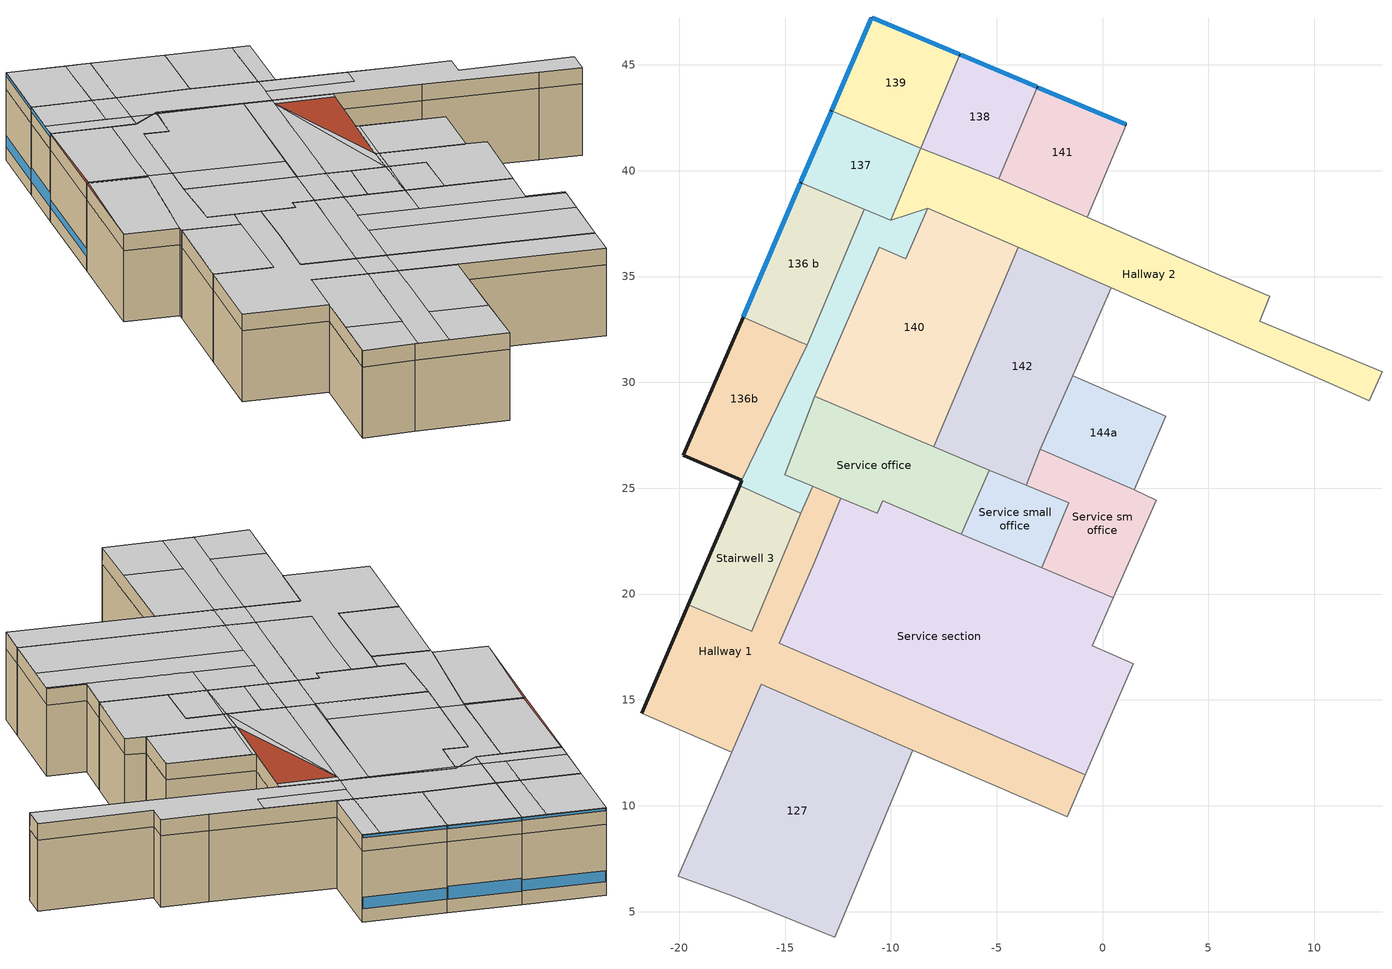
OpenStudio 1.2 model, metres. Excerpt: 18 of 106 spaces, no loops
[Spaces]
144a
 floor ground: 2.98,28.39 1.5,24.94 -2.94,26.84 -1.42,30.31 z0
 wall to 144: 1.5,24.94 2.98,28.39 z0:3.96; 1.5,24.94 2.98,28.39 z3.96:4.88
 wall to Service sm office: -2.94,26.84 1.5,24.94 z0:3.96; -2.94,26.84 1.5,24.94 z3.96:4.88
 wall to 142: -1.42,30.31 -2.94,26.84 z0:3.96; -1.42,30.31 -2.94,26.84 z3.96:4.88
 wall to 144b: 2.98,28.39 -1.42,30.31 z0:3.96; 2.98,28.39 -1.42,30.31 z3.96:4.88
 ceiling to Open office 6: 1.5,24.94 2.98,28.39 -1.26,30.24 -2.76,26.76 z4.88
 ceiling to Small office 9: -2.76,26.76 -1.26,30.24 -1.42,30.31 -2.94,26.84 z4.88
141
 floor ground: -4.9,39.62 -3.08,43.94 1.12,42.17 -0.73,37.79 z0
 wall outside: 1.12,42.17 -3.08,43.94 z0:3.96; 1.12,42.17 -3.08,43.94 z3.96:4.88
 wall to 138: -3.08,43.94 -4.9,39.62 z0:3.96; -3.08,43.94 -4.9,39.62 z3.96:4.88
 wall to 143: -0.73,37.79 1.12,42.17 z0:3.96; -0.73,37.79 1.12,42.17 z3.96:4.88
 wall to Hallway 2: -4.9,39.62 -0.73,37.79 z0:3.96; -4.9,39.62 -0.73,37.79 z3.96:4.88
 window (Dbl Blue 6mm/6mm Air): 1.09,42.18 -3.05,43.92 z4.71:4.85; 1.09,42.18 -3.05,43.92 z0.76:1.39
 ceiling to Conference 1: -1.56,38.16 0.24,42.54 -3.08,43.94 -4.9,39.62 z4.88
 ceiling to Small office 6: -0.73,37.79 1.12,42.17 0.24,42.54 -1.56,38.16 z4.88
138
 floor ground: -6.75,45.48 -3.08,43.94 -4.9,39.62 -8.59,41.06 z0
 wall outside: -3.08,43.94 -6.75,45.48 z0:3.96; -3.08,43.94 -6.75,45.48 z3.96:4.88
 wall to Hallway 2: -8.59,41.06 -4.9,39.62 z0:3.96; -8.59,41.06 -4.9,39.62 z3.96:4.88
 wall to 139: -6.75,45.48 -8.59,41.06 z0:3.96; -6.75,45.48 -8.59,41.06 z3.96:4.88
 window (Dbl Blue 6mm/6mm Air): -3.11,43.95 -6.71,45.47 z0.76:1.49; -3.11,43.95 -6.71,45.47 z4.68:4.85
 ceiling to Conference 1: -8.59,41.06 -4.9,39.62 -3.08,43.94 -6.75,45.48 z4.88
139
 floor ground: -12.81,42.82 -10.91,47.23 -6.75,45.48 -8.59,41.06 z0
 wall outside: -6.75,45.48 -10.91,47.23 -12.81,42.82 z0:3.96; -6.75,45.48 -10.91,47.23 -12.81,42.82 z3.96:4.88
 wall to 137: -12.81,42.82 -8.59,41.06 z0:3.96; -12.81,42.82 -8.59,41.06 z3.96:4.88
 window (Dbl Blue 6mm/6mm Air): -10.92,47.2 -12.79,42.85 / -6.78,45.49 -10.88,47.22 z0.76:1.38; -10.92,47.2 -12.79,42.85 / -6.78,45.49 -10.88,47.22 z4.71:4.85
 ceiling to Conference 1: -8.59,41.06 -6.75,45.48 -7.98,46 -9.81,41.57 z4.88
 ceiling to Beak room: -9.81,41.57 -7.98,46 -10.91,47.23 -12.81,42.82 z4.88
137
 floor ground: -8.59,41.06 -10.01,37.66 -11.25,38.18 -14.27,39.44 -12.81,42.82 z0
 wall outside: -12.81,42.82 -14.27,39.44 z0:3.96; -12.81,42.82 -14.27,39.44 z3.96:4.88
 wall to Hallway 2: -10.01,37.66 -8.59,41.06 z0:3.96; -10.01,37.66 -8.59,41.06 z3.96:4.88
 wall to Hallway: -11.25,38.18 -10.01,37.66 z0:3.96; -11.25,38.18 -10.01,37.66 z3.96:4.88
 wall to 136 b: -14.27,39.44 -11.25,38.18 z0:3.96; -14.27,39.44 -11.25,38.18 z3.96:4.88
 window (Dbl Blue 6mm/6mm Air): -12.82,42.79 -14.25,39.47 z4.67:4.85; -12.82,42.79 -14.25,39.47 z0.76:1.55
 ceiling to Conference 1: -9.61,38.61 -8.59,41.06 -9.81,41.57 -10.83,39.11 z4.88
 ceiling to Open office 4: -10.01,37.66 -9.61,38.61 -13.86,40.37 -14.25,39.43 z4.88
 ceiling to Beak room: -10.83,39.11 -9.81,41.57 -12.81,42.82 -13.86,40.37 z4.88
 roof outside: -14.25,39.43 -13.86,40.37 -14.27,39.44 z4.88
136 b
 floor ground: -14.27,39.44 -11.25,38.18 -13.96,31.77 -14.22,31.87 -16.98,33.08 z0
 wall outside: -14.27,39.44 -16.98,33.08 z0:3.96; -14.27,39.44 -16.98,33.08 z3.96:4.88
 wall to Hallway: -13.96,31.77 -11.25,38.18 z0:3.96; -13.96,31.77 -11.25,38.18 z3.96:4.88
 wall to 136b: -16.98,33.08 -14.22,31.87 -13.96,31.77 z0:3.96; -16.98,33.08 -14.22,31.87 -13.96,31.77 z3.96:4.88
 window (Dbl Blue 6mm/6mm Air): -14.28,39.4 -16.97,33.11 z0.76:1.18
 ceiling to Dummy 1: -13.96,31.77 -13.92,31.86 -16.85,33.13 -16.89,33.04 -14.22,31.87 z4.88
 ceiling to Open office 4: -13.92,31.86 -11.25,38.18 -14.25,39.43 -16.85,33.13 z4.88
 roof outside: -16.89,33.04 -16.85,33.13 -14.25,39.43 -14.27,39.44 -16.98,33.08 z4.88
136b
 floor ground: -16.98,33.08 -14.22,31.87 -13.96,31.77 -17.05,25.37 -19.81,26.56 z0
 wall outside: -16.98,33.08 -19.81,26.56 -17.05,25.37 z0:3.96; -16.98,33.08 -19.81,26.56 -17.05,25.37 z3.96:4.88
 wall to Hallway: -17.05,25.37 -13.96,31.77 z0:3.96; -17.05,25.37 -13.96,31.77 z3.96:4.88
 ceiling to Dummy 1: -17.05,25.37 -13.96,31.77 -14.22,31.87 -16.89,33.04 -19.81,26.56 z4.88
 roof outside: -19.81,26.56 -16.89,33.04 -16.98,33.08 z4.88
142
 floor ground: -3.62,25.14 -5.35,25.85 -7.98,26.97 -3.99,36.37 0.4,34.47 -1.42,30.31 -2.94,26.84 z0
 wall to Service small office: -5.35,25.85 -3.62,25.14 z0:3.96; -5.35,25.85 -3.62,25.14 z3.96:4.88
 wall to Service office: -7.98,26.97 -5.35,25.85 z0:3.96; -7.98,26.97 -5.35,25.85 z3.96:4.88
 wall to 140: -3.99,36.37 -7.98,26.97 z0:3.96; -3.99,36.37 -7.98,26.97 z3.96:4.88
 wall to Hallway 2: 0.4,34.47 -3.99,36.37 z0:3.96; 0.4,34.47 -3.99,36.37 z3.96:4.88
 wall to 144b: -1.42,30.31 0.4,34.47 z0:3.96; -1.42,30.31 0.4,34.47 z3.96:4.88
 wall to Service sm office: -3.62,25.14 -2.94,26.84 z0:3.96; -3.62,25.14 -2.94,26.84 z3.96:4.88
 ceiling to Corridor 5: 0.24,34.11 0.4,34.47 -2.56,35.75 -2.75,35.32 z4.88
 ceiling to Conference 1: -2.58,35.71 -2.56,35.75 -3.99,36.37 -4.02,36.3 z4.88
 ceiling to Corridor 7: -6.56,26.36 -2.58,35.71 -4,36.3 -5.51,32.79 -7.98,26.97 z4.88
 ceiling to Open office 4: -5.51,32.79 -4,36.3 -4.02,36.3 z4.88
 ceiling to Small office 9: -3.62,25.14 -2.94,26.84 -2.75,35.32 z4.88; -3.62,25.14 -2.75,35.32 -6.56,26.36 -5.35,25.85 z4.88
 roof outside: -2.94,26.84 0.24,34.11 -2.75,35.32 z4.88
140
 floor ground: -13.6,29.33 -10.54,36.38 -9.29,35.83 -8.25,38.23 -3.99,36.37 -7.98,26.97 z0
 wall to Hallway: -8.25,38.23 -9.29,35.83 -10.54,36.38 -13.6,29.33 z0:3.96; -8.25,38.23 -9.29,35.83 -10.54,36.38 -13.6,29.33 z3.96:4.88
 wall to Hallway 2: -3.99,36.37 -8.25,38.23 z0:3.96; -3.99,36.37 -8.25,38.23 z3.96:4.88
 wall to Service office: -13.6,29.33 -7.98,26.97 z0:3.96; -13.6,29.33 -7.98,26.97 z3.96:4.88
 ceiling to Conference 1: -4.02,36.3 -3.99,36.37 -8.25,38.23 -8.32,38.08 z4.88
 ceiling to Dummy 1: -8.01,26.98 -7.16,28.96 -12.72,31.35 -13.6,29.33 z4.88
 ceiling to Corridor 7: -7.98,26.97 -5.51,32.79 -8.01,26.98 z4.88
 ceiling to Open office 4: -7.16,28.96 -5.51,32.79 -4.02,36.3 -8.32,38.08 -9.29,35.83 -10.54,36.38 -12.72,31.35 z4.88
Service office
 floor ground: -5.35,25.85 -6.68,22.83 -10.4,24.4 -10.65,23.82 -12.38,24.54 -13.69,25.09 -15.02,25.64 -13.6,29.33 -7.98,26.97 z0
 wall to Service small office: -6.68,22.83 -5.35,25.85 z0:3.96; -6.68,22.83 -5.35,25.85 z3.96:4.88
 wall to Service section: -12.38,24.54 -10.65,23.82 -10.4,24.4 -6.68,22.83 z0:3.96; -12.38,24.54 -10.65,23.82 -10.4,24.4 -6.68,22.83 z3.96:4.88
 wall to Hallway 1: -13.69,25.09 -12.38,24.54 z0:3.96; -13.69,25.09 -12.38,24.54 z3.96:4.88
 wall to Hallway: -13.6,29.33 -15.02,25.64 -13.69,25.09 z0:3.96; -13.6,29.33 -15.02,25.64 -13.69,25.09 z3.96:4.88
 ceiling to Dummy 1: -10.65,23.82 -10.4,24.4 -9.32,23.95 -8.01,26.98 -13.6,29.33 -15.02,25.64 z4.88
 ceiling to Corridor 7: -7.85,23.33 -6.56,26.36 -7.98,26.97 -8.01,26.98 -8.49,25.87 -9.32,23.95 z4.88
 ceiling to Small office 9: -6.68,22.83 -5.35,25.85 -6.56,26.36 -7.85,23.33 z4.88
Service small office
 floor ground: -6.68,22.83 -5.35,25.85 -3.62,25.14 -1.61,24.31 -2.88,21.24 z0
 wall to Service sm office: -2.88,21.24 -1.61,24.31 -3.62,25.14 z0:3.96; -2.88,21.24 -1.61,24.31 -3.62,25.14 z3.96:4.88
 wall to Service section: -6.68,22.83 -2.88,21.24 z0:3.96; -6.68,22.83 -2.88,21.24 z3.96:4.88
 ceiling to Open office 6: -2.88,21.24 -1.61,24.31 -3.48,25.08 -4.78,22.04 z4.88
 ceiling to Small office 9: -4.78,22.04 -3.48,25.08 -3.62,25.14 -4.84,22.06 z4.88; -4.84,22.06 -3.62,25.14 -5.35,25.85 -6.68,22.83 z4.88
Service sm office
 floor ground: -2.88,21.24 -1.61,24.31 -3.62,25.14 -2.94,26.84 1.5,24.94 2.52,24.44 0.5,19.82 z0
 wall to 144: 2.52,24.44 1.5,24.94 z0:3.96; 2.52,24.44 1.5,24.94 z3.96:4.88
 wall to Downstairs restroom: 0.5,19.82 2.52,24.44 z0:3.96; 0.5,19.82 2.52,24.44 z3.96:4.88
 wall to Service section: -2.88,21.24 0.5,19.82 z0:3.96; -2.88,21.24 0.5,19.82 z3.96:4.88
 ceiling to Open office 6: 0.5,19.82 2.52,24.44 1.5,24.94 -2.76,26.76 -3.48,25.08 -1.61,24.31 -2.88,21.24 z4.88
 ceiling to Small office 9: -3.48,25.08 -2.76,26.76 -2.94,26.84 -3.62,25.14 z4.88
Service section
 floor ground: -0.5,17.55 1.45,16.71 -0.82,11.46 -15.27,17.69 -13.63,21.47 -12.38,24.54 -10.65,23.82 -10.4,24.4 -6.68,22.83 -2.88,21.24 0.5,19.82 z0
 wall to Downstairs restroom: 1.45,16.71 -0.5,17.55 0.5,19.82 z0:3.96; 1.45,16.71 -0.5,17.55 0.5,19.82 z3.96:4.88
 wall to Central 2 story lobby: -0.82,11.46 1.45,16.71 z0:3.96; -0.82,11.46 1.45,16.71 z3.96:4.88
 wall to Hallway 1: -12.38,24.54 -13.63,21.47 -15.27,17.69 -0.82,11.46 z0:3.96; -12.38,24.54 -13.63,21.47 -15.27,17.69 -0.82,11.46 z3.96:4.88
 ceiling to Open office 6: -0.4,17.33 -0.33,17.48 -0.5,17.55 0.5,19.82 -4.78,22.04 -5.8,19.65 z4.88
 ceiling to Small office bank 4: -0.82,11.46 0.33,14.11 0.59,14.74 -9.68,19.03 -11.03,15.86 z4.88
 ceiling to Corridor 6: 0.59,14.74 1.39,16.56 -8.86,20.96 -9.68,19.03 z4.88
 ceiling to Dummy 1: -12.52,16.5 -9.32,23.95 -10.4,24.4 -10.65,23.82 -12.38,24.54 -13.63,21.47 -15.27,17.69 z4.88
 ceiling to Corridor 7: -11.03,15.86 -9.4,19.69 -7.85,23.33 -9.32,23.95 -12.52,16.5 z4.88
 ceiling to Upstairs restroom: 1.39,16.56 1.45,16.71 -0.33,17.48 -0.4,17.33 z4.88
 ceiling to Small office 9: -5.8,19.65 -4.84,22.06 -7.85,23.33 -8.86,20.96 z4.88; -5.8,19.65 -4.78,22.04 -4.84,22.06 z4.88
Hallway 2
 floor ground: 10.51,30.05 4.76,32.56 0.4,34.47 -3.99,36.37 -8.25,38.23 -10.01,37.66 -8.59,41.06 -4.9,39.62 -0.73,37.79 5.52,35.05 7.91,34.06 7.41,32.88 13.2,30.5 12.6,29.14 z0
 wall to 144: 4.76,32.56 10.51,30.05 z0:3.96; 4.76,32.56 10.51,30.05 z3.96:4.88
 wall to 144b: 0.4,34.47 4.76,32.56 z0:3.96; 0.4,34.47 4.76,32.56 z3.96:4.88
 wall to Hallway: -10.01,37.66 -8.25,38.23 z0:3.96; -10.01,37.66 -8.25,38.23 z3.96:4.88
 wall to 143: 5.52,35.05 -0.73,37.79 z0:3.96; 5.52,35.05 -0.73,37.79 z3.96:4.88
 wall to Closet: 7.91,34.06 5.52,35.05 z0:3.96; 7.91,34.06 5.52,35.05 z3.96:4.88
 wall to Stairwell 1: 13.2,30.5 7.41,32.88 7.91,34.06 z0:3.96; 13.2,30.5 7.41,32.88 7.91,34.06 z3.96:4.88
 wall to Main corridor: 12.6,29.14 13.2,30.5 z0:3.96; 12.6,29.14 13.2,30.5 z3.96:4.88
 wall to 146: 10.51,30.05 12.6,29.14 z0:3.96; 10.51,30.05 12.6,29.14 z3.96:4.88
 ceiling to Corridor 5: 12.6,29.14 13.2,30.5 7.41,32.88 7.91,34.06 5.52,35.05 2.84,36.23 2.37,35.07 -2.08,36.89 -2.56,35.75 0.4,34.47 z4.88
 ceiling to Conference 1: -2.56,35.75 -2.08,36.89 -1.56,38.16 -4.9,39.62 -8.59,41.06 -9.61,38.61 -8.49,38.15 -8.25,38.23 z4.88
 ceiling to Small office 6: 2.37,35.07 2.84,36.23 -1.56,38.16 -2.08,36.89 z4.88
 ceiling to Open office 4: -10.01,37.66 -8.49,38.15 -9.61,38.61 z4.88
Hallway
 floor ground: -9.29,35.83 -10.54,36.38 -13.6,29.33 -15.02,25.64 -13.69,25.09 -14.25,23.83 -17.14,25.11 -17.05,25.37 -13.96,31.77 -11.25,38.18 -10.01,37.66 -8.25,38.23 z0
 wall outside: -17.05,25.37 -17.14,25.11 z0:3.96; -17.05,25.37 -17.14,25.11 z3.96:4.88
 wall to Hallway 1: -14.25,23.83 -13.69,25.09 z0:3.96; -14.25,23.83 -13.69,25.09 z3.96:4.88
 wall to Stairwell 3: -17.14,25.11 -14.25,23.83 z0:3.96; -17.14,25.11 -14.25,23.83 z3.96:4.88
 ceiling to Conference 1: -8.32,38.08 -8.25,38.23 -8.49,38.15 z4.88
 ceiling to Dummy 1: -14.25,23.83 -13.69,25.09 -15.02,25.64 -13.6,29.33 -12.72,31.35 -13.92,31.86 -13.96,31.77 -17.05,25.37 -17.14,25.11 z4.88
 ceiling to Open office 4: -12.72,31.35 -10.54,36.38 -9.29,35.83 -8.32,38.08 -8.49,38.15 -10.01,37.66 -11.25,38.18 -13.92,31.86 z4.88
Stairwell 3
 floor ground: -14.25,23.83 -16.57,18.25 -19.58,19.5 -17.14,25.11 z0
 wall outside: -17.14,25.11 -19.58,19.5 z0:3.96; -17.14,25.11 -19.58,19.5 z3.96:4.88
 wall to Hallway 1: -19.58,19.5 -16.57,18.25 -14.25,23.83 z0:3.96; -19.58,19.5 -16.57,18.25 -14.25,23.83 z3.96:4.88
 ceiling to Dummy 1: -16.57,18.25 -14.25,23.83 -17.14,25.11 -19.58,19.5 z4.88
Hallway 1
 floor ground: -1.67,9.49 -8.98,12.61 -16.11,15.75 -17.51,12.53 -21.78,14.37 -19.58,19.5 -16.57,18.25 -14.25,23.83 -13.69,25.09 -12.38,24.54 -13.63,21.47 -15.27,17.69 -0.82,11.46 z0
 wall outside: -19.58,19.5 -21.78,14.37 z0:3.96; -19.58,19.5 -21.78,14.37 z3.96:4.88
 wall to Installation officer: -8.98,12.61 -1.67,9.49 z0:3.96; -8.98,12.61 -1.67,9.49 z3.96:4.88
 wall to 127: -17.51,12.53 -16.11,15.75 -8.98,12.61 z0:3.96; -17.51,12.53 -16.11,15.75 -8.98,12.61 z3.96:4.88
 wall to Legal office: -21.78,14.37 -17.51,12.53 z0:3.96; -21.78,14.37 -17.51,12.53 z3.96:4.88
 wall to Central 2 story lobby: -1.67,9.49 -0.82,11.46 z0:3.96; -1.67,9.49 -0.82,11.46 z3.96:4.88
 ceiling to Small office bank 4: -1.67,9.49 -0.82,11.46 -11.03,15.86 -11.87,13.88 -8.98,12.61 z4.88
 ceiling to Dummy 1: -17.51,12.53 -16.11,15.75 -13.37,14.54 -12.52,16.5 -15.27,17.69 -13.63,21.47 -12.38,24.54 -13.69,25.09 -14.25,23.83 -16.57,18.25 -19.58,19.5 -21.78,14.37 z4.88
 ceiling to Corridor 7: -11.87,13.88 -11.03,15.86 -12.52,16.5 -13.37,14.54 z4.88
127
 floor ground: -16.11,15.75 -8.98,12.61 -12.66,3.78 -17.37,5.71 -20.06,6.66 -20.03,6.74 -17.51,12.53 z0
 wall to Installation officer: -12.66,3.78 -8.98,12.61 z0:3.96; -12.66,3.78 -8.98,12.61 z3.96:4.88
 wall to Courtroom 1: -17.37,5.71 -12.66,3.78 z0:3.96; -17.37,5.71 -12.66,3.78 z3.96:4.88
 wall to Sm office: -20.03,6.74 -20.06,6.66 -17.37,5.71 z0:3.96; -20.03,6.74 -20.06,6.66 -17.37,5.71 z3.96:4.88
 wall to Legal office: -17.51,12.53 -20.03,6.74 z0:3.96; -17.51,12.53 -20.03,6.74 z3.96:4.88
 ceiling to Small office bank 4: -11.16,7.37 -8.98,12.61 -11.87,13.88 -14.11,8.62 z4.88
 ceiling to Open office bank: -17.2,5.64 -15.98,8.46 -18.76,9.66 -20.03,6.74 -20.06,6.66 -17.37,5.71 z4.88
 ceiling to Dummy 1: -15.98,8.46 -13.37,14.54 -16.11,15.75 -17.51,12.53 -18.76,9.66 z4.88
 ceiling to Corridor 7: -15.65,5.01 -11.87,13.88 -13.37,14.54 -17.2,5.64 z4.88
 ceiling to Open office 5: -12.66,3.78 -11.16,7.37 -14.11,8.62 -15.65,5.01 z4.88
[Site]
Building 662 final: Latitude {deg}=30.067; Longitude {deg}=-85.567; Time Zone {hr}=-6; Elevation {m}=5
[SizingPeriod:DesignDay] Barometric Pressure {Pa}=101241; Sky Clearness=0; Rain Indicator=0; Snow Indicator=0; Day of Month=21; Daylight Saving Time Indicator=0; Dry-Bulb Temperature Range Modifier Type=DefaultMultipliers
Name | Maximum Dry-Bulb Temperature {C} | Daily Dry-Bulb Temperature Range {deltaC} | Humidity Indicating Conditions at Maximum Dry-Bulb {BasedOnField A3} | Wind Speed {m/s} | Wind Direction {deg} | Month | Day Type | Humidity Indicating Type | Solar Model Indicator | ASHRAE Taub | ASHRAE Taud
Tyndall Afb Ann Hum_n 99.6% Condns DP=>MCDB | 3.9 | 0 | -9.8 | 4 | 0 | 1 | WinterDesignDay | Dewpoint | ASHRAEClearSky
Tyndall Afb Ann Clg .4% Condns DB=>MWB | 32.9 | 7 | 25.8 | 3.9 | 240 | 7 | SummerDesignDay | Wetbulb | ASHRAETau | 0.519 | 1.937
Tyndall Afb Ann Htg 99.6% Condns DB | 0 | 0 | 0 | 4 | 0 | 1 | WinterDesignDay | Wetbulb | ASHRAEClearSky
Tyndall Afb Ann Clg .4% Condns Enth=>MDB | 30.9 | 7 | 88400 | 3.9 | 240 | 7 | SummerDesignDay | Enthalpy | ASHRAETau | 0.519 | 1.937
[Building]
Building 662: Default Construction Set=Default Construction Set 1; Default Schedule Set=Default Schedule Set 1
[ClimateZones]
Climate Zone Institution Name 1=ASHRAE; Climate Zone Document Name 1=ANSI/ASHRAE Standard 169; Climate Zone Document Year 1=2006; Climate Zone Institution Name 2=CEC; Climate Zone Document Name 2=California Climate Zone Descriptions; Climate Zone Document Year 2=1995
[Construction]
SLAB-ON-GRADE-FLOOR: Heavyweight Concrete - 8 in. - 140 lb/ft3
INTERIOR-WALL: Concrete Block - 10 in. - 105 lb/ft3 - Solid Grouted
INTERIOR-FLOOR: Carpet - 1/2 in., Lightweight Concrete - 6 in. - 80 lb/ft3
EXTERIOR-WALL: Brick - Fired Clay - 4 in. - 130 lb/ft3, Concrete Block - 10 in. - 115 lb/ft3 - Solid Grouted
EXTERIOR-ROOF: Built-up Roofing - 3/8 in., Cellular Polyisocyanurate - Gaspermeable Facers - 4 in., Metal Surface - 1/16 in., Steel-Framed - 4 in. Studs - 16 in. OC - R-0 Cavity Insulation
Dbl Blue 6mm/6mm Air: BLUE 6MM, AIR 6MM, CLEAR 6MM
[Material]
Name | Roughness | Thickness {m} | Conductivity {W/m-K} | Density {kg/m3} | Specific Heat {J/kg-K}
Heavyweight Concrete - 8 in. - 140 lb/ft3 | MediumRough | 0.2032 | 1.95 | 2242.58 | 900
Concrete Block - 10 in. - 105 lb/ft3 - Solid Grouted | MediumRough | 0.254 | 1.22594 | 1681.94 | 976.123
Carpet - 1/2 in. | MediumRough | 0.0127 | 0.06 | 288 | 1380
Lightweight Concrete - 6 in. - 80 lb/ft3 | MediumRough | 0.1524 | 0.53 | 1281.48 | 840
Brick - Fired Clay - 4 in. - 130 lb/ft3 | MediumRough | 0.1016 | 1.02 | 2082.4 | 790
Concrete Block - 10 in. - 115 lb/ft3 - Solid Grouted | MediumRough | 0.254 | 1.3269 | 1842.12 | 921.824
Built-up Roofing - 3/8 in. | Rough | 0.009525 | 0.16 | 1120 | 1460
Cellular Polyisocyanurate - Gaspermeable Facers - 4 in. | Rough | 0.1016 | 0.0245 | 32 | 920
Metal Surface - 1/16 in. | Smooth | 0.0015875 | 45.28 | 7824 | 500
Steel-Framed - 4 in. Studs - 16 in. OC - R-0 Cavity Insulation | Smooth | 0.0889 | 0.63825 | 81.3738 | 628.02
[WindowMaterial:Glazing] Optical Data Type=SpectralAverage; Thickness {m}=0.006; Infrared Transmittance at Normal Incidence=0; Front Side Infrared Hemispherical Emissivity=0.84; Back Side Infrared Hemispherical Emissivity=0.84; Conductivity {W/m-K}=0.9
Name | Solar Transmittance at Normal Incidence | Front Side Solar Reflectance at Normal Incidence | Back Side Solar Reflectance at Normal Incidence | Visible Transmittance at Normal Incidence | Front Side Visible Reflectance at Normal Incidence | Back Side Visible Reflectance at Normal Incidence
BLUE 6MM | 0.48 | 0.05 | 0.05 | 0.57 | 0.06 | 0.06
CLEAR 6MM | 0.775 | 0.071 | 0.071 | 0.881 | 0.08 | 0.08
[WindowMaterial:Gas]
AIR 6MM: Gas Type=Air; Thickness {m}=0.0063
[DefaultConstructionSet]
Default Construction Set 1: Default Exterior Surface Constructions=Default Surface Constructions 1; Default Interior Surface Constructions=Default Surface Constructions 3; Default Ground Contact Surface Constructions=Default Surface Constructions 2; Default Exterior SubSurface Constructions=Default Sub Surface Constructions 1; Default Interior SubSurface Constructions=Default Sub Surface Constructions 2
[DefaultSurfaceConstructions]
Name | Wall Construction | Roof Ceiling Construction | Floor Construction
Default Surface Constructions 1 | EXTERIOR-WALL | EXTERIOR-ROOF
Default Surface Constructions 2 |  |  | SLAB-ON-GRADE-FLOOR
Default Surface Constructions 3 | INTERIOR-WALL |  | INTERIOR-FLOOR
[DefaultSubSurfaceConstructions]
Default Sub Surface Constructions 1; Default Sub Surface Constructions 2
[ElectricEquipment:Definition] Design Level Calculation Method=EquipmentLevel
Name | Design Level {W}
Generic Water Cooler | 500
Generic CRT TV - 21 in | 135
Generic Mini-Fridge - 4.4 cubic foot | 31.68
Samsung -40-inch Class LED 6100 Series Smart TV | 48
Generic Coffee Maker - 100W | 5
Generic Refrigerator - 18 cubic foot | 200
Generic Microwave - 1460W | 73
Generic Desktop Printer | 40
Generic Network Printer | 600
Generic LCD Monitor - 20 in | 26
Generic Desktop Computer | 240
[People:Definition]
Low Activity - Office Work- Standing with Some Walking: Number of People Calculation Method=People; Number of People {people}=1; Fraction Radiant=0.3
[SpaceType] Design Specification Outdoor Air Object=Design Specification Outdoor Air 1
Storage; Small office; Corridor; Open office
[ThermalZone] Use Ideal Air Loads=No
Name | Thermostat
Ahu 1 n | thermostat-0d0f0ffe-d793-4f70-942a-c223d8525c42
Ahu 1 b | thermostat-881aed88-9a22-4651-87c3-46464b7a10f4
Ahu 1 d | thermostat-bf5cd722-1334-415b-aec5-2ccc55816b16
Ahu 1 c | thermostat-fa66f660-de78-4c70-9395-e97c47fa1087
[DefaultScheduleSet]
Default Schedule Set 1: Hours of Operation Schedule=Default HVAC Operation 24/7-365; Number of People Schedule=Level Occupancy; People Activity Level Schedule=Default People Activity Schedule Very Low Activity - Seated Passive; Lighting Schedule=Level Lights; Electric Equipment Schedule=Level Equipment; Gas Equipment Schedule=Level Equipment; Infiltration Schedule=Infiltration Schedule 100% 24/7-365; Other Equipment Schedule=Level Elevators
[BuildingStory]
Level 0: Nominal Z Coordinate {m}=0; Nominal Floor to Floor Height {m}=4.8768
[Space] Building Story=Level 0
Name | Space Type | Thermal Zone
144a; Service small office; Service sm office | Small office | Ahu 1 d
141; 138; 137 | Small office | Ahu 1 b
139 | Storage | Ahu 1 b
136 b | Storage | Ahu 1 c
136b; Service office | Small office | Ahu 1 c
142; Service section | Open office | Ahu 1 d
140 | Open office | Ahu 1 c
Hallway 2 | Corridor | Ahu 1 b
Hallway; Stairwell 3 | Corridor | Ahu 1 c
Hallway 1 | Corridor | Ahu 1 n
127 | Open office | Ahu 1 n
[Lights]
Name | Lights Definition | Space or SpaceType | Multiplier
144a Luminaire 1 | (2) 32.0W T8 Linear Fluorescent (1) 0.88BF Fluorescent Electronic Non-Dimming | 144a | 2
141 Luminaire 1 | (2) 32.0W T8 Linear Fluorescent (1) 0.88BF Fluorescent Electronic Non-Dimming | 141 | 4
138 Luminaire 1 | (2) 32.0W T8 Linear Fluorescent (1) 0.88BF Fluorescent Electronic Non-Dimming | 138 | 4
139 Luminaire 1 | (2) 32.0W T8 Linear Fluorescent (1) 0.88BF Fluorescent Electronic Non-Dimming | 139 | 4
137 Luminaire 1 | (2) 32.0W T8 Linear Fluorescent (1) 0.88BF Fluorescent Electronic Non-Dimming | 137 | 4
136 b Luminaire 1 | (2) 32.0W T8 Linear Fluorescent (1) 0.88BF Fluorescent Electronic Non-Dimming | 136 b | 1
142 Luminaire 1 | (2) 32.0W T8 Linear Fluorescent (1) 0.88BF Fluorescent Electronic Non-Dimming | 142 | 8
140 Luminaire 1 | (2) 32.0W T8 Linear Fluorescent (1) 0.88BF Fluorescent Electronic Non-Dimming | 140 | 8
Service office Luminaire 1 | (2) 32.0W T8 Linear Fluorescent (1) 0.88BF Fluorescent Electronic Non-Dimming | Service office | 2
Service small office Luminaire 1 | (2) 32.0W T8 Linear Fluorescent (1) 0.88BF Fluorescent Electronic Non-Dimming | Service small office | 2
Service sm office Luminaire 1 | (2) 32.0W T8 Linear Fluorescent (1) 0.88BF Fluorescent Electronic Non-Dimming | Service sm office | 2
Service section Luminaire 1 | (2) 32.0W T8 Linear Fluorescent (1) 0.88BF Fluorescent Electronic Non-Dimming | Service section | 20
Hallway Luminaire 1 | (2) 32.0W T8 Linear Fluorescent (1) 0.88BF Fluorescent Electronic Non-Dimming | Hallway 2 | 4
Hallway  Luminaire 1 | (2) 32.0W T8 Linear Fluorescent (1) 0.88BF Fluorescent Electronic Non-Dimming | Hallway | 4
Hallway 1 Luminaire 1 | (2) 32.0W T8 Linear Fluorescent (1) 0.88BF Fluorescent Electronic Non-Dimming | Hallway 1 | 5
127 Luminaire 1 | (2) 32.0W T8 Linear Fluorescent (1) 0.88BF Fluorescent Electronic Non-Dimming | 127 | 12
Avg Small office 136b OS:Lights | (2) 32.0W T8 Linear Fluorescent (1) 0.88BF Fluorescent Electronic Non-Dimming | 136b | 1
Avg Small office 136b OS:Lights 1 | (3) 32.0W T8 Linear Fluorescent (3) 0.88BF Fluorescent Electronic Non-Dimming | 136b | 1
Avg Corridor Stairwell 3 OS:Lights | (2) 32.0W T8 Linear Fluorescent (1) 0.88BF Fluorescent Electronic Non-Dimming | Stairwell 3 | 1
[ElectricEquipment]
Name | Electric Equipment Definition | Space or SpaceType | Multiplier
144a Plug Load 1 | Generic Refrigerator - 18 cubic foot | 144a | 1
144a Plug Load 2 | Generic Microwave - 1460W | 144a | 1
144a Plug Load 3 | Generic LCD Monitor - 20 in | 144a | 3
144a Plug Load 4 | Generic Desktop Computer | 144a | 2
141 Plug Load 1 | Generic Microwave - 1460W | 141 | 1
141 Plug Load 2 | Generic Desktop Printer | 141 | 1
141 Plug Load 3 | Generic LCD Monitor - 20 in | 141 | 2
141 Plug Load 4 | Generic Desktop Computer | 141 | 1
138 Plug Load 1 | Generic Mini-Fridge - 4.4 cubic foot | 138 | 1
138 Plug Load 2 | Generic Microwave - 1460W | 138 | 1
138 Plug Load 3 | Generic Desktop Printer | 138 | 1
138 Plug Load 4 | Generic LCD Monitor - 20 in | 138 | 2
138 Plug Load 5 | Generic Desktop Computer | 138 | 1
137 Plug Load 1 | Generic LCD Monitor - 20 in | 137 | 2
137 Plug Load 2 | Generic Desktop Computer | 137 | 1
142 Plug Load 1 | Generic Network Printer | 142 | 1
142 Plug Load 2 | Generic LCD Monitor - 20 in | 142 | 12
142 Plug Load 3 | Generic Desktop Computer | 142 | 6
140 Plug Load 1 | Generic Mini-Fridge - 4.4 cubic foot | 140 | 1
140 Plug Load 2 | Generic Network Printer | 140 | 2
140 Plug Load 3 | Generic LCD Monitor - 20 in | 140 | 6
140 Plug Load 4 | Generic Desktop Computer | 140 | 5
Service office Plug Load 1 | Generic Desktop Printer | Service office | 1
Service office Plug Load 2 | Generic LCD Monitor - 20 in | Service office | 2
Service office Plug Load 3 | Generic Desktop Computer | Service office | 1
Service small office Plug Load 1 | Generic LCD Monitor - 20 in | Service small office | 4
Service small office Plug Load 2 | Generic Desktop Computer | Service small office | 2
Service sm office Plug Load 1 | Generic LCD Monitor - 20 in | Service sm office | 4
Service sm office Plug Load 2 | Generic Desktop Computer | Service sm office | 2
Service section Plug Load 1 | Samsung -40-inch Class LED 6100 Series Smart TV | Service section | 1
Service section Plug Load 2 | Generic Network Printer | Service section | 1
Service section Plug Load 3 | Generic LCD Monitor - 20 in | Service section | 11
Service section Plug Load 4 | Generic Desktop Computer | Service section | 8
127 Plug Load 1 | Generic LCD Monitor - 20 in | 127 | 6
127 Plug Load 2 | Generic Desktop Computer | 127 | 5
Avg Small office 136b OS:ElectricEquipment | Generic LCD Monitor - 20 in | 136b | 1
Avg Small office 136b OS:ElectricEquipment 1 | Generic Microwave - 1460W | 136b | 0
Avg Small office 136b OS:ElectricEquipment 2 | Generic Water Cooler | 136b | 0
Avg Small office 136b OS:ElectricEquipment 3 | Generic Mini-Fridge - 4.4 cubic foot | 136b | 0
Avg Small office 136b OS:ElectricEquipment 4 | Generic Network Printer | 136b | 0
Avg Small office 136b OS:ElectricEquipment 5 | Generic Coffee Maker - 100W | 136b | 0
Avg Small office 136b OS:ElectricEquipment 6 | Generic Refrigerator - 18 cubic foot | 136b | 0
Avg Small office 136b OS:ElectricEquipment 7 | Generic Desktop Printer | 136b | 0
Avg Small office 136b OS:ElectricEquipment 8 | Generic CRT TV - 21 in | 136b | 0
Avg Small office 136b OS:ElectricEquipment 9 | Generic Desktop Computer | 136b | 1
[People] People Definition=Low Activity - Office Work- Standing with Some Walking
Name | Space or SpaceType | Activity Level Schedule | Multiplier
144a Occupant 1 | 144a | Schedule Constant 1 | 2
141 Occupant 1 | 141 | Schedule Constant 1 | 1
138 Occupant 1 | 138 | Schedule Constant 1 | 1
137 Occupant 1 | 137 | Schedule Constant 1 | 1
142 Occupant 1 | 142 | Schedule Constant 1 | 6
140 Occupant 1 | 140 | Schedule Constant 1 | 3
Service office Occupant 1 | Service office | Schedule Constant 1 | 1
Service small office Occupant 1 | Service small office | Schedule Constant 1 | 2
Service sm office Occupant 1 | Service sm office | Schedule Constant 1 | 2
Service section Occupant 1 | Service section | Schedule Constant 1 | 4
127 Occupant 1 | 127 | Schedule Constant 1 | 4
Avg Small office 136b OS:People | 136b |  | 1
[ThermostatSetpoint:DualSetpoint] Heating Setpoint Temperature Schedule=Building Thermostat Heating Setpoint; Cooling Setpoint Temperature Schedule=Building Thermostat Cooling Setpoint
thermostat-0d0f0ffe-d793-4f70-942a-c223d8525c42; thermostat-881aed88-9a22-4651-87c3-46464b7a10f4; thermostat-bf5cd722-1334-415b-aec5-2ccc55816b16; thermostat-fa66f660-de78-4c70-9395-e97c47fa1087
[DesignSpecification:OutdoorAir]
Design Specification Outdoor Air 1: Outdoor Air Flow per Person {m3/s-person}=0.0107645
[SpaceInfiltration:DesignFlowRate] Design Flow Rate Calculation Method=AirChanges/Hour; Design Flow Rate=0; Air Changes per Hour=0.2
Name | Space or SpaceType
ASHRAE 90.1-2004 MediumOffice Infil 3 | Corridor
ASHRAE 90.1-2004 MediumOffice Infil 9 | Open office
ASHRAE 90.1-2004 MediumOffice Infil 11 | Small office
ASHRAE 90.1-2004 MediumOffice Infil 12 | Storage
[Schedule:Day]
Schedule Day 2; Schedule Day 3; Schedule Day 4; All Weekends 12; Level Occupancy Winter Design Day 1; Schedule Day 5; All Weekends 13; Level Elevators Winter Design Day 1; Schedule Day 7; Schedule Day 8: 24, 0, 0
All Weekdays 10; Building Thermostat Cooling Setpoint Winter Design Day 1: 24, 0, 22.2222
All Weekends 10; Building Thermostat Cooling Setpoint Summer Design Day 1: 24, 0, 22.4444
All Weekdays 11; All Weekends 11; Building Thermostat Heating Setpoint Winter Design Day 1; Building Thermostat Heating Setpoint Summer Design Day 1: 24, 0, 20
All Weekdays 12: 6, 0, 0, 11, 15, 0.845, 12, 30, 0.4025, 18, 0, 0.845, 24, 0, 0
Level Occupancy Summer Design Day 1; Level Equipment Summer Design Day 1: 24, 0, 0.845
All Weekdays 13: 5, 30, 0, 19, 45, 0.2925, 24, 0, 0
Level Elevators Summer Design Day 1: 24, 0, 0.2925
All Weekdays 15: 4, 30, 0.3025, 6, 15, 0.6075, 18, 0, 0.845, 19, 45, 0.5975, 20, 30, 0.2975, 24, 0, 0.2975
All Weekends 15: 24, 0, 0.3
Level Equipment Winter Design Day 1: 24, 0, 0.2975
All Weekdays 16: 6, 15, 0.5, 11, 45, 0.85, 13, 30, 0.675, 18, 0, 0.8375, 24, 0, 0.1975
All Weekends 16: 24, 0, 0.2025
Level Lights Winter Design Day 1: 24, 0, 0.1975
Level Lights Summer Design Day 1: 24, 0, 0.85
Schedule Day 11; Schedule Day 12: 24, 0, 1
Schedule Day 13: 24, 0, 120
[Schedule:Ruleset]
Name | Default Day Schedule | Summer Design Day Schedule | Winter Design Day Schedule
Building Thermostat Cooling Setpoint | Schedule Day 2 | Building Thermostat Cooling Setpoint Summer Design Day 1 | Building Thermostat Cooling Setpoint Winter Design Day 1
Building Thermostat Heating Setpoint | Schedule Day 3 | Building Thermostat Heating Setpoint Summer Design Day 1 | Building Thermostat Heating Setpoint Winter Design Day 1
Level Occupancy | Schedule Day 4 | Level Occupancy Summer Design Day 1 | Level Occupancy Winter Design Day 1
Level Elevators | Schedule Day 5 | Level Elevators Summer Design Day 1 | Level Elevators Winter Design Day 1
Level Equipment | Schedule Day 7 | Level Equipment Summer Design Day 1 | Level Equipment Winter Design Day 1
Level Lights | Schedule Day 8 | Level Lights Summer Design Day 1 | Level Lights Winter Design Day 1
Default HVAC Operation 24/7-365 | Schedule Day 11
Infiltration Schedule 100% 24/7-365 | Schedule Day 12
Default People Activity Schedule Very Low Activity - Seated Passive | Schedule Day 13
[Schedule:Rule]
Name | Schedule Ruleset | Rule Order | Day Schedule | Apply Sunday | Apply Monday | Apply Tuesday | Apply Wednesday | Apply Thursday | Apply Friday | Apply Saturday
Building Thermostat Cooling Setpoint Default Weekday Schedule | Building Thermostat Cooling Setpoint | 1 | All Weekdays 10 | No | Yes | Yes | Yes | Yes | Yes | No
Building Thermostat Cooling Setpoint Default Weekend Schedule | Building Thermostat Cooling Setpoint | 0 | All Weekends 10 | Yes | No | No | No | No | No | Yes
Building Thermostat Heating Setpoint Default Weekday Schedule | Building Thermostat Heating Setpoint | 1 | All Weekdays 11 | No | Yes | Yes | Yes | Yes | Yes | No
Building Thermostat Heating Setpoint Default Weekend Schedule | Building Thermostat Heating Setpoint | 0 | All Weekends 11 | Yes | No | No | No | No | No | Yes
Level Occupancy Default Weekday Schedule | Level Occupancy | 1 | All Weekdays 12 | No | Yes | Yes | Yes | Yes | Yes | No
Level Occupancy Default Weekend Schedule | Level Occupancy | 0 | All Weekends 12 | Yes | No | No | No | No | No | Yes
Level Elevators Default Weekday Schedule | Level Elevators | 1 | All Weekdays 13 | No | Yes | Yes | Yes | Yes | Yes | No
Level Elevators Default Weekend Schedule | Level Elevators | 0 | All Weekends 13 | Yes | No | No | No | No | No | Yes
Level Equipment Default Weekday Schedule | Level Equipment | 1 | All Weekdays 15 | No | Yes | Yes | Yes | Yes | Yes | No
Level Equipment Default Weekend Schedule | Level Equipment | 0 | All Weekends 15 | Yes | No | No | No | No | No | Yes
Level Lights Default Weekday Schedule | Level Lights | 1 | All Weekdays 16 | No | Yes | Yes | Yes | Yes | Yes | No
Level Lights Default Weekend Schedule | Level Lights | 0 | All Weekends 16 | Yes | No | No | No | No | No | Yes
[Schedule:Constant]
Schedule Constant 1: Value=139.883
